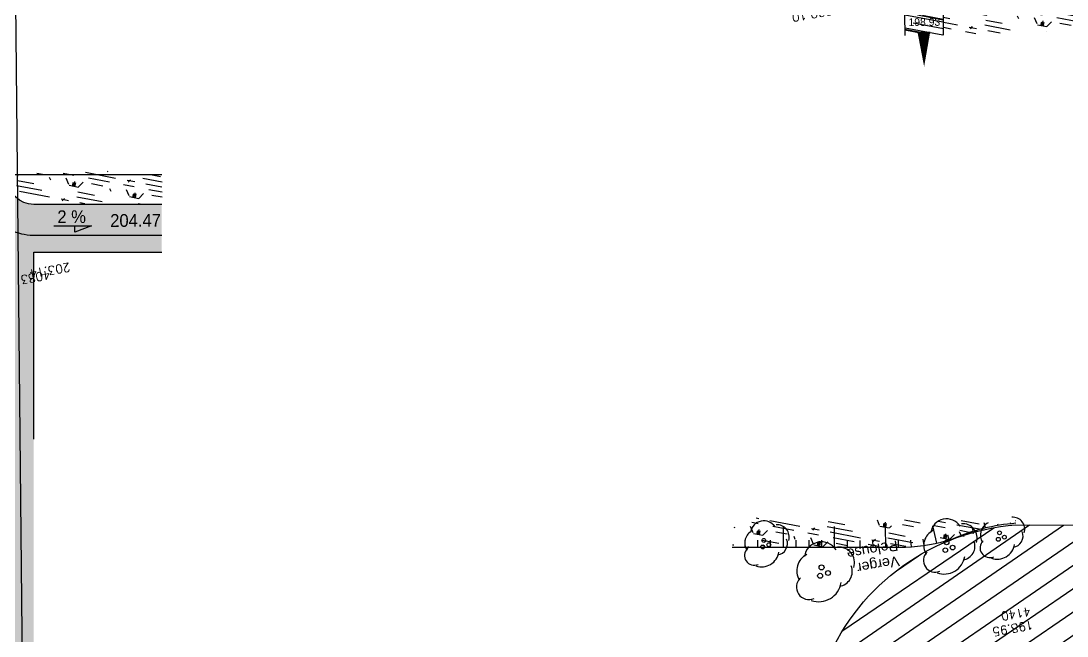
# Model space of a CAD drawing. Extents: x -2313930 to 3286427, y -3858277 to 2572692.
# Drawn here: x -1992 to 2095, y -1819 to 586 of the extents above; entities that cross this region are included whole.
import ezdxf
from ezdxf.enums import TextEntityAlignment as Align
from ezdxf.lldxf.tags import DXFTag

# ---------------------------------------------------------------- set-up
doc = ezdxf.new("R2010")
doc.units = 0
doc.layers.add('_GAZELEC-RESERVATION 2', color=132, linetype='Continuous', lineweight=18)
doc.layers.add('Fond topo - P', color=252, linetype='Continuous', lineweight=50)
for name, color, linetype in [('AEP_SSL', 252, 'Continuous'), ('Fond topo - ESPACE_BOISE', 252, 'Continuous'), ('Fond topo - VEG_TXT', 252, 'Continuous'), ('Fond topo - Z_500', 252, 'Continuous'), ('prlm-VRD', 2, 'Continuous'), ('SA - arbuste', 252, 'Continuous'), ('SA - bât C', 252, 'Continuous'), ('SA - béton balayé', 252, 'Continuous'), ('SA - clôture', 252, 'DIVISE2'), ('SA - couvre sol', 252, 'Continuous'), ('SA - EBC', 252, 'Continuous'), ('SA - emmarchements', 252, 'Continuous'), ('SA - limite revêtement', 252, 'Continuous'), ('SA - Talus', 252, 'Continuous')]:
    doc.layers.add(name, color=color, linetype=linetype)
for name, color, linetype, plot in [('Fond topo - N', 252, 'Continuous', False), ('Fond topo - NCACHE', 252, 'Continuous', False), ('Fond topo - ZCACHE', 252, 'Continuous', False)]:
    doc.layers.add(name, color=color, linetype=linetype, plot=plot)
doc.styles.add('2000_ARIAL', font='arial.ttf', dxfattribs={"height": 0.400000006})
doc.styles.add('Arial', font='arial.ttf')
doc.styles.add('SIMPLEX', font='simplex_.ttf', dxfattribs={"height": 1.25})
tags = doc.linetypes.add('DIVISE2', pattern=[15.874999761581421, 6.349999904632568, -3.174999952316284, 0, -3.174999952316284, 0, -3.174999952316284]).pattern_tags.tags
tags[14:15] = [DXFTag(74, 4), DXFTag(75, 0), DXFTag(340, '0'), DXFTag(46, 0.0), DXFTag(50, 0.0), DXFTag(44, 0.0), DXFTag(45, 0.0)]
tags[12:13] = [DXFTag(74, 4), DXFTag(75, 0), DXFTag(340, '0'), DXFTag(46, 0.0), DXFTag(50, 0.0), DXFTag(44, 0.0), DXFTag(45, 0.0)]
tags[10:11] = [DXFTag(74, 4), DXFTag(75, 0), DXFTag(340, '0'), DXFTag(46, 0.0), DXFTag(50, 0.0), DXFTag(44, 0.0), DXFTag(45, 0.0)]
tags[8:9] = [DXFTag(74, 4), DXFTag(75, 0), DXFTag(340, '0'), DXFTag(46, 0.0), DXFTag(50, 0.0), DXFTag(44, 0.0), DXFTag(45, 0.0)]
tags[6:7] = [DXFTag(74, 4), DXFTag(75, 0), DXFTag(340, '0'), DXFTag(46, 0.0), DXFTag(50, 0.0), DXFTag(44, 0.0), DXFTag(45, 0.0)]
tags[4:5] = [DXFTag(74, 4), DXFTag(75, 0), DXFTag(340, '0'), DXFTag(46, 0.0), DXFTag(50, 0.0), DXFTag(44, 0.0), DXFTag(45, 0.0)]
tags = doc.linetypes.add('L1', pattern=[1.0000000298023224, 0.6000000238418579, -0.4000000059604645]).pattern_tags.tags
tags[6:7] = [DXFTag(74, 4), DXFTag(75, 0), DXFTag(340, '0'), DXFTag(46, 0.0), DXFTag(50, 0.0), DXFTag(44, 0.0), DXFTag(45, 0.0)]
tags[4:5] = [DXFTag(74, 4), DXFTag(75, 0), DXFTag(340, '0'), DXFTag(46, 0.0), DXFTag(50, 0.0), DXFTag(44, 0.0), DXFTag(45, 0.0)]
pattern_1 = [(349.2763985886067, (-277130161.1279894, -473864756.7787022), (117.3825536141096, 28.65896207176165), [749.9999999999999, -99.99999999999999, 250, -49.99999999999999]), (349.2763985886067, (-277130091.1375459, -473864744.5890418), (-36.75306622226226, 74.64222748057564), [150, -16.5, 299.9999999999999, -37.49999999999999]), (349.2763985886067, (-277130128.6565508, -473864719.6726964), (261.6928111209335, -15.46358973923611), [399.9999999999999, -69.99999999999999, 200, -49.99999999999999])]
pattern_2 = [(349.2763985886067, (-277130161.1279894, -473864756.7787022), (22.32856350872324, 117.9043497231417), [37.5000005625, -202.5000030375]), (79.27639858860677, (-277130147.3110734, -473864759.3953308), (-235.8086994462835, 44.65712701744649), [15.000000225, -105.000001575]), (79.27639858860677, (-277130138.0997961, -473864761.1397498), (-235.8086994462835, 44.65712701744649), [15.000000225, -105.000001575]), (79.27639858860677, (-277130142.7054347, -473864760.2675403), (-235.8086994462835, 44.65712701744649), [18.75000028125, -101.25000151875]), (112.9664661186067, (-277130151.916716, -473864758.5231205), (-191.1515722884832, 280.4658259369293), [12.00000018, -420.7461593111922]), (45.58633105860677, (-277130133.4941673, -473864762.0119574), (22.32856353476547, 117.9043498154048), [12.00000018, -420.7461593111923]), (45.58633105860677, (-277130124.2828801, -473864763.7563783), (22.32856353476547, 117.9043498154048), [26.00000039, -406.6661590999923]), (112.9664661186067, (-277130161.1279894, -473864756.7787022), (-191.1515722884832, 280.4658259369293), [26.00000039, -406.6661590999922]), (349.2763985886067, (-277130073.3609553, -473864750.4999832), (22.32856350872324, 117.9043497231417), [44.42455106636825, -195.5754525336318]), (349.2763985886067, (-277130085.1249766, -473864728.4255323), (22.32856350872324, 117.9043497231417), [82.81008944215131, -56.09585564143782, 43.07431864611476, -58.01973967029608]), (349.2763985886067, (-277130096.7337571, -473864706.3804808), (22.32856350872324, 117.9043497231417), [119.4799495921992, -46.28746189431191, 29.47870124218051, -44.75389087130835]), (349.2763985886067, (-277130108.4191755, -473864684.3209158), (22.32856350872324, 117.9043497231417), [100.4611429069171, -139.5388606930829]), (349.2763985886067, (-277130104.5097786, -473864665.2146754), (22.32856350872324, 117.9043497231417), [65.56973938354608, -174.4302642164539])]

# ---------------------------------------------------------------- blocks, each defined once
blk = doc.blocks.new('MENSURA_TALSYM_7')
at = {"layer": 'SA - Talus'}
for p, q in [((1841197.442863146, 5171544.015693431), (1841197.358586635, 5171544.202307557)), ((1841197.905015815, 5171544.206281768), (1841197.891163058, 5171544.243298298)), ((1841198.378746938, 5171544.36593086), (1841198.372724043, 5171544.385967402)), ((1841196.994307066, 5171543.794998054), (1841196.944529085, 5171543.888258274)), ((1841195.682918208, 5171543.071897997), (1841195.410682279, 5171543.711316405)), ((1841196.135733057, 5171543.283692043), (1841196.044982421, 5171543.461252526)), ((1841196.561306368, 5171543.545159302), (1841196.479519706, 5171543.676666943)), ((1841193.758760255, 5171542.546982315), (1841193.596146281, 5171543.335577988)), ((1841194.738471573, 5171542.745724065), (1841194.670209351, 5171542.999709536)), ((1841195.216403254, 5171542.892282288), (1841195.13467763, 5171543.128921346)), ((1841189.827829874, 5171541.806856423), (1841189.679490882, 5171542.594709215)), ((1841191.793295064, 5171542.176919368), (1841191.64143278, 5171542.965828054)), ((1841192.776027659, 5171542.361950843), (1841192.724140995, 5171542.622239425)), ((1841193.267393957, 5171542.454466579), (1841193.214619808, 5171542.714729249)), ((1841194.250126552, 5171542.639498052), (1841194.195574481, 5171542.899708338)), ((1841190.319196171, 5171541.899372159), (1841190.270218459, 5171542.159500844)), ((1841190.810562469, 5171541.991887895), (1841190.761558913, 5171542.252153845)), ((1841191.301928766, 5171542.084403632), (1841191.252698875, 5171542.344768876)), ((1841192.284661362, 5171542.269435106), (1841192.233661223, 5171542.529749419)), ((1841188.353730981, 5171541.529309212), (1841188.304856647, 5171541.788888843)), ((1841188.845097278, 5171541.621824948), (1841188.796197099, 5171541.881541843)), ((1841189.336463576, 5171541.714340686), (1841189.287537553, 5171541.974194843))]:
    blk.add_line(p, q, dxfattribs=at)
blk = doc.blocks.new('PTOPO')
at = {"layer": 'Fond topo - NCACHE', "style": 'SIMPLEX'}
blk.add_attdef('MAT', text='', height=0.34, dxfattribs=at).set_placement((0.09999999986030161, -0.09999999962747097), align=Align.TOP_LEFT)
at = {"layer": 'Fond topo - ZCACHE', "style": 'SIMPLEX'}
blk.add_attdef('ALT', (0.09999999986030161, 0.09999999962747097), '', height=0.34, dxfattribs=at)
blk = doc.blocks.new('A$C1F970F0F')
at = {"layer": 'SA - béton balayé'}
h = blk.add_hatch(dxfattribs=at)
h.set_pattern_fill('BETON_BALAYE', color=256, scale=49.99999999999999, angle=-10.72360141139323, style=0, pattern_type=2)
h.set_pattern_definition(pattern_1)
edge = h.paths.add_edge_path()
edge.add_line((-3029.358420432381, 2725.663300409979), (-3176.503412120477, 2699.68824411886))
edge.add_line((-3176.503412120477, 2699.68824411886), (-3197.938926788104, 2817.762816654752))
edge.add_line((-3197.938926788104, 2817.762816654752), (-2585.414526747907, 2927.205998263748))
edge.add_line((-2585.414526747906, 2927.205998263748), (-2578.826355698741, 2888.03185968563))
edge.add_line((-2578.826355698741, 2888.03185968563), (-1904.134724859205, 2936.930201529326))
edge.add_line((-1904.134724859205, 2936.930201529326), (-556.7846852388789, 3176.476094804919))
edge.add_arc((-574.2892230096678, 3274.932131851878), 100.0000003678063, 280.0812987824421, 378.0302388281741)
edge.add_arc((1605.009413828708, 4000.887508871435), 2197.033974330638, 193.9407361550014, 198.4415558139132, ccw=False)
edge.add_line((-527.3118890800722, 3471.582166447442), (-688.4548001430187, 4457.417421807394))
edge.add_arc((-1789.293175567613, 4303.567778650573), 1111.537152553589, 7.955943186170549, 45.96465422619263)
edge.add_arc((19.33927830369248, 6251.945001042874), 1547.302139566071, 192.879059078743, 227.9674271135737, ccw=False)
edge.add_line((-1489.03695480859, 5907.060889278498), (-1560.044395075191, 6307.792480241876))
edge.add_line((-1560.044395075191, 6307.792480241875), (-1284.318385454477, 6356.528171834126))
edge.add_line((-1284.318385454477, 6356.528171834125), (-1215.319194815332, 5966.159823136683))
edge.add_arc((19.3392790080029, 6251.94500138343), 1267.302140410601, 193.0326782619799, 228.1653141634967)
edge.add_arc((-1789.293174348239, 4303.567779083163), 1391.537151259583, 7.955943178051314, 46.18746477798038, ccw=False)
edge.add_line((-411.1498586048565, 4496.172671736105), (-275.2797675438888, 3639.964293068523))
edge.add_arc((3153.449018752114, 4499.098145884332), 3534.726590138055, 194.066934089328, 205.9179933813439)
edge.add_arc((1360.60453142281, 3627.843744498979), 1541.393806160593, 205.917993299705, 223.4935397732298)
edge.add_arc((5328.644473156121, 7392.522830198402), 7011.142392459067, 223.4935397712739, 227.6166324867172)
edge.add_line((602.5175779411827, 2213.735113210599), (898.3231051051232, 2004.633868360899))
edge.add_line((898.3231051051231, 2004.633868360899), (847.6940603821262, 1728.843869632567))
edge.add_arc((1998.283496401869, 4025.384621252822), 2568.648569604794, 204.8031901930446, 243.3886814322684, ccw=False)
edge.add_arc((-512.7503180231788, 2859.286821588871), 199.9999996293523, 26.27723080957601, 100.08129874951)
edge.add_line((-547.7593932520969, 3056.198894580915), (-1889.254979973833, 2817.69386697183))
edge.add_line((-1889.254979973833, 2817.69386697183), (-1913.538162964921, 2815.933940840666))
edge.add_line((-1913.538162964921, 2815.933940840666), (-2036.659527240996, 1231.702232686619))
edge.add_line((-2036.659527240996, 1231.702232686619), (-2036.482519291774, 133.7400379066587))
edge.add_arc((-1936.482520511362, 133.7561594007732), 100.0000000799253, 180.0092369357546, 270.0092369145096)
edge.add_line((-1936.466399054336, 33.7561606747783), (-1436.448871649034, 33.83677102289278))
edge.add_line((-1436.448871649034, 33.83677102289275), (-1436.428442326689, -86.1632271734652))
edge.add_line((-1436.42844232669, -86.1632271734652), (-1936.447053287466, -86.24383772407744))
edge.add_arc((-1936.482520706155, 133.7561592480878), 219.9999998311147, 180.0092368832574, 270.00923697005237, ccw=False)
edge.add_line((-2156.482517686297, 133.7206921626651), (-2156.660235340263, 1236.084975973609))
edge.add_line((-2156.660235340263, 1236.084975973609), (-2034.581792946551, 2807.161291871891))
edge.add_line((-2034.581792946552, 2807.16129187189), (-3029.358420432381, 2725.663300409979))
h = blk.add_hatch(dxfattribs=at)
h.set_pattern_fill('BETON_BALAYE', color=256, scale=49.99999999999999, angle=-10.72360141139323, style=0, pattern_type=2)
h.set_pattern_definition(pattern_1)
edge = h.paths.add_edge_path()
edge.add_line((847.6940603821262, 1728.843869632567), (898.3231435302033, 2004.634077768478))
edge.add_line((898.3231435302033, 2004.634077768478), (1143.547512896615, 1887.824205350663))
edge.add_arc((4476.755824987884, 9877.66301907342), 8657.2398558123, 247.3550337200921, 251.1659104121369)
edge.add_line((1681.948853588895, 1683.954706367697), (2114.845544182086, 1578.014617527221))
edge.add_line((2114.845544182086, 1578.014617527221), (2515.75612138621, 1462.263694100857))
edge.add_line((2515.756121386211, 1462.263694100857), (2910.512600857043, 1321.392171708825))
edge.add_line((2910.512600857042, 1321.392171708825), (3516.952153602056, 1025.948174333774))
edge.add_line((3516.952153602057, 1025.948174333774), (3901.18493073026, 864.3683669144352))
edge.add_line((3901.18493073026, 864.3683669144351), (4241.50575886574, 689.604471750609))
edge.add_line((4241.50575886574, 689.604471750609), (4497.895798403801, 355.9948476230381))
edge.add_line((4497.895798403801, 355.994847623038), (4533.966147712257, 237.5404283702045))
edge.add_line((4533.966147712256, 237.5404283702045), (4447.604671371961, 174.518334859205))
edge.add_line((4447.604671371962, 174.518334859205), (4252.599676299415, 32.25277447435795))
edge.add_line((4252.599676299415, 32.25277447435792), (4156.386231026273, 172.6365710435619))
edge.add_line((4156.386231026273, 172.6365710435621), (4040.701065253342, 314.6279718482957))
edge.add_arc((2593.341206284507, -915.257701528077), 1899.333917701345, 40.3560274261332, 48.35494902153538)
edge.add_arc((3119.873794743065, -323.1481797241233), 1106.976515683048, 48.35494958933642, 58.83868760046816)
edge.add_arc((1167.260114931724, -3661.781614552744), 4974.593107277497, 59.49169731789545, 62.50643056691179)
edge.add_arc((-2920.322800602558, -11460.20645120262), 13779.33748696329, 62.39912395488075, 64.37236637248444)
edge.add_arc((1655.842150793314, -1920.823136313695), 3199.114441546418, 64.37236634929735, 68.46827945017714)
edge.add_arc((976.9509503048961, -3641.494662512886), 5048.872199517636, 68.46827948602746, 70.96729572643876)
edge.add_line((2623.427559794691, 1131.368761205476), (2431.022144464181, 1192.66281336526))
edge.add_line((2431.022144464181, 1192.66281336526), (1971.332810029389, 1322.799841070266))
edge.add_arc((1942.135028901925, 1227.157331528015), 100.0000002715342, 73.02359818588538, 148.1771649215559)
edge.add_line((1857.166767790674, 1279.88677928664), (1629.491566616614, 913.0108329463187))
edge.add_arc((1714.459827979506, 860.2813851400383), 100.0000005249397, 148.1771649743808, 180.4836279277611)
edge.add_line((1614.463389873035, 859.4373051895686), (1615.851753593793, 694.9607727230351))
edge.add_line((1615.851753593793, 694.9607727230351), (1465.851753458937, 694.3277211018518))
edge.add_line((1465.851753458937, 694.3277211018518), (1464.468733616605, 858.1711849032274))
edge.add_arc((1714.459829404081, 860.2813851546173), 250.0000018362474, 148.1771651838876, 180.4836280127426, ccw=False)
edge.add_line((1502.039175040556, 992.1050041879063), (1716.403353701119, 1337.5315612539))
edge.add_arc((1673.919223351382, 1363.896285094222), 49.99999994749897, 328.177164835115, 432.2428484475834)
edge.add_arc((3542.147321807592, 7380.693577605962), 6250.170695921803, 249.6004148205551, 252.7543820270024, ccw=False)
edge.add_line((1363.554939353563, 1522.505379938917), (1104.398892733353, 1617.71836989428))
edge.add_arc((1990.420094553901, 4016.529160534171), 2557.210742071507, 243.4573258881201, 249.7278614161875, ccw=False)
at = {"layer": 'SA - couvre sol'}
h = blk.add_hatch(dxfattribs=at)
h.set_pattern_fill('PELOUSE6', color=256, scale=20.0000003, angle=-10.72360141139323, style=0, pattern_type=2)
h.set_pattern_definition(pattern_2)
edge = h.paths.add_edge_path()
edge.add_line((1615.851753593793, 694.9607727230351), (1614.463389838377, 859.4373050065569))
edge.add_arc((1714.459830512557, 860.2813843759698), 100.000003087434, 148.1771654366792, 180.4836275824338, ccw=False)
edge.add_line((1629.491566507779, 913.0108328721421), (1857.16676764718, 1279.886779029451))
edge.add_arc((1942.135029055825, 1227.157331214506), 100.000000568384, 79.2764015901547, 148.1771649839853, ccw=False)
edge.add_line((1960.74215999076, 1325.410956033792), (2431.022144464181, 1192.66281336526))
edge.add_arc((1225.869913482202, -2931.164758576932), 4296.31769576593, 65.03011753986442, 73.7094635579187, ccw=False)
edge.add_line((3039.525209584287, 963.5753110377432), (3252.565944742316, 859.111148292679))
edge.add_line((3252.565944742316, 859.111148292679), (3463.776332122894, 750.994138549633))
edge.add_line((3463.776332122894, 750.9941385496331), (3526.869145140535, 717.5495769190678))
edge.add_line((3526.869145140535, 717.5495769190678), (3489.772737486232, 694.0244586629102))
edge.add_line((3489.772737486233, 694.0244586629102), (1615.851753593793, 694.9607727230352))
h = blk.add_hatch(dxfattribs=at)
h.set_pattern_fill('PELOUSE6', color=256, scale=20.0000003, angle=-10.72360141139323, style=0, pattern_type=2)
h.set_pattern_definition(pattern_2)
edge = h.paths.add_edge_path()
edge.add_line((-1436.436374638143, -152.4417941906166), (-1436.428442326689, -86.1632271734652))
edge.add_line((-1436.42844232669, -86.1632271734652), (-1916.485773051513, -86.24061968725961))
edge.add_arc((-1932.866595032755, 136.795712090556), 223.6370645078426, 180.7878452576029, 274.20052574188594, ccw=False)
edge.add_line((-2156.482517680704, 133.7206889388272), (-2362.355349701576, 66.64445949375352))
edge.add_line((-2362.355349701576, 66.64445949375352), (-2349.271153305335, -1324.947472110108))
edge.add_line((-2349.271153305336, -1324.947472110108), (-2354.380672043289, -2128.62168543707))
edge.add_line((-2354.380672043289, -2128.62168543707), (-2353.485062038216, -2433.083717565489))
edge.add_line((-2353.485062038216, -2433.083717565489), (-2339.201980545698, -2630.06166699402))
edge.add_line((-2339.201980545698, -2630.06166699402), (-2041.839570230338, -3142.766350140962))
edge.add_line((-2041.839570230338, -3142.766350140962), (-2075.612496095913, -3643.213903501302))
edge.add_line((-2075.612496095913, -3643.213903501302), (-1546.020657386706, -3654.648744429584))
edge.add_line((-1546.020657386706, -3654.648744429584), (-979.1873878731271, -3664.755483349756))
edge.add_line((-979.1873878731271, -3664.755483349757), (-84.42998084004125, -3685.046773148744))
edge.add_line((-84.42998084004125, -3685.046773148744), (682.4529685832379, -3679.181903590445))
edge.add_line((682.4529685832379, -3679.181903590445), (791.9504749759282, -3679.181916322464))
edge.add_line((791.950474975928, -3679.181916322464), (791.9505814285395, -2763.73740140675))
edge.add_line((791.9505814285394, -2763.737401406749), (64.04726941291017, -2763.737316701473))
edge.add_line((64.04726941291017, -2763.737316701473), (63.95559276011527, -3125.546422612931))
edge.add_line((63.95559276011534, -3125.546422612931), (-571.0495579194114, -3125.546177910269))
edge.add_line((-571.0495579194115, -3125.546177910269), (-571.049393990074, -2552.441832430416))
edge.add_line((-571.049393990074, -2552.441832430416), (-751.0493939751154, -2552.441811556947))
edge.add_line((-751.0493939751154, -2552.441811556947), (-751.062315677529, -3052.459439947377))
edge.add_line((-751.062315677529, -3052.459439947377), (-1436.052058012675, -3052.449165683654))
edge.add_line((-1436.052058012675, -3052.449165683654), (-1936.049464888544, -2552.441673598721))
edge.add_line((-1936.049464888543, -2552.441673598721), (-1936.13813454332, -2002.433597755778))
edge.add_line((-1936.13813454332, -2002.433597755778), (-1936.31843997824, -884.0174126415334))
edge.add_line((-1936.31843997824, -884.0174126415334), (-1936.436368014047, -152.5224017608319))
edge.add_line((-1936.436368014047, -152.5224017608321), (-1436.436374638143, -152.4417941906166))
edge = h.paths.add_edge_path(flags=16)
edge.add_line((-2084.078473349013, -714.9903560899397), (-2083.952648206798, -530.4618468112326))
h = blk.add_hatch(dxfattribs=at)
h.set_pattern_fill('PELOUSE6', color=256, scale=20.0000003, angle=-10.72360141139323, style=0, pattern_type=2)
h.set_pattern_definition(pattern_2)
edge = h.paths.add_edge_path()
edge.add_line((-1436.485980627572, 150.9094297133923), (-2036.485271620402, 150.8127445477839))
edge.add_arc((-1935.684869109216, 135.6827392505998), 101.9295747401602, 171.463706083994, 269.5606887767423)
edge.add_line((-1936.466399054336, 33.7561606747783), (-1436.448871649034, 33.83677102289278))
edge.add_line((-1436.448871649034, 33.83677102289275), (-1436.485980627572, 150.9094297133923))
h = blk.add_hatch(dxfattribs=at)
h.set_pattern_fill('PELOUSE6', color=256, scale=20.0000003, angle=-10.72360141139323, style=0, pattern_type=2)
h.set_pattern_definition(pattern_2)
edge = h.paths.add_edge_path()
edge.add_line((791.9507627983045, -1205.507075425443), (1900.054332706246, -1205.507204414289))
edge.add_line((1900.054332706245, -1205.507204414289), (1900.708697991695, -1219.149067345796))
edge.add_line((1900.708697991695, -1219.149067345796), (1900.317429613576, -1219.179922581705))
edge.add_arc((1959.190648024602, -1965.735603404556), 748.87344752965, 94.50900118843302, 113.8499518219038)
edge.add_arc((1438.382639983987, -592.3375994820651), 722.1644510866784, 272.4468123683873, 287.57050515488925, ccw=False)
edge.add_arc((1468.887634603185, -1306.223534471003), 7.627060269302691, 269.93935479502755, 272.4468277671434, ccw=False)
edge.add_line((1468.879561677903, -1313.850590467736), (791.9426795871188, -1313.134212515868))
edge.add_line((791.9426795871188, -1313.134212515868), (791.9507627983045, -1205.507075425443))
at = {"layer": 'SA - EBC'}
h = blk.add_hatch(dxfattribs=at)
h.set_pattern_fill('_USER', color=256, scale=74.99999999999999, angle=-325.7236014113932, style=0, pattern_type=0)
h.set_pattern_definition([(34.27639858860678, (-277130161.1279894, -473864756.7787022), (-42.238928459823, 61.97477650275113), [])])
edge = h.paths.add_edge_path()
edge.add_line((5801.470568619522, -3162.013069131843), (4083.559282644929, -3271.123614088357))
edge.add_line((4083.559282644929, -3271.123614088356), (4014.481307725509, -3717.332461968055))
edge.add_line((4014.48130772551, -3717.332461968055), (3135.517961824245, -3810.19300101904))
edge.add_line((3135.517961824245, -3810.19300101904), (2274.245008604417, -3693.648081323564))
edge.add_line((2274.245008604417, -3693.648081323564), (1554.636776175834, -3420.099318784944))
edge.add_arc((2508.775769578408, -2315.674454232369), 1459.498372788833, 157.1868533427094, 229.1754823893534, ccw=False)
edge.add_arc((1966.013830892235, -2087.371785851423), 870.6752834691503, 94.3015183869224, 157.1868533106914, ccw=False)
edge.add_line((1900.708697991695, -1219.149067345796), (2859.239020416566, -1223.495634912559))
edge.add_arc((3100.860739749298, 1265.329539486049), 2500.526305395239, 264.4549516394795, 302.9422754293212)
edge.add_arc((4209.331858878893, -445.3369775435177), 462.1229708170858, 302.9422754305585, 376.8336969250394)
edge.add_arc((2214.122706379954, -1049.006753214115), 2546.655714682971, 16.8336969158998, 38.14703645440247)
edge.add_arc((3041.32627014761, -399.2990096244524), 1494.806919462396, 38.14703657403813, 72.97328584086019)
edge.add_line((3479.031970107599, 1029.988031775616), (2182.437305702805, 1414.38613606858))
edge.add_line((2182.437305702805, 1414.38613606858), (1056.590900019184, 1822.819186472099))
edge.add_arc((1766.412018482452, 3779.442320525911), 2081.398594438606, 212.7495497786225, 250.0603089288685, ccw=False)
edge.add_line((15.86575126143373, 2653.472571668582), (-104.0907319930869, 3091.26353710603))
edge.add_line((-104.0907319930869, 3091.26353710603), (-169.6986146466322, 3639.54836895815))
edge.add_line((-169.6986146466322, 3639.548368958149), (-35.58090533515337, 6158.014854826562))
edge.add_arc((-194.3533792400212, 7143.826589584332), 998.5156357593988, 279.1493507374978, 373.962283499627)
edge.add_arc((2392.201579171132, 7786.918955579627), 1666.786287877102, 172.6269749467245, 193.9622835974407, ccw=False)
edge.add_arc((-45.50651600643437, 8102.354993671941), 791.2455775503726, -7.373025019439765, 16.43829965925021)
edge.add_line((713.3969204091394, 8326.263765657093), (486.7428317772967, 9142.81155059313))
edge.add_line((486.7428317772967, 9142.811550593131), (1338.845530021721, 9564.23852196786))
edge.add_line((1338.845530021721, 9564.23852196786), (1632.623584095551, 8945.24637913095))
edge.add_line((1632.623584095551, 8945.246379130947), (1394.029444699765, 8829.874494032001))
edge.add_line((1394.029444699765, 8829.874494032001), (1731.997733793977, 8131.230781666551))
edge.add_arc((1233.216649704336, 7889.945865525577), 554.0766919865823, -19.640967550384175, 25.815335324856676, ccw=False)
edge.add_line((1755.055695752756, 7703.706797235046), (1558.214479468655, 6807.520788570679))
edge.add_line((1558.214479468655, 6807.52078857068), (1570.021725572625, 6609.158708993335))
edge.add_line((1570.021725572625, 6609.158708993335), (1852.913141606868, 5734.125706863067))
edge.add_line((1852.913141606869, 5734.125706863067), (2726.748207475315, 4020.986816292172))
edge.add_line((2726.748207475315, 4020.986816292172), (3802.352916265851, 4004.947770972833))
edge.add_arc((8355.58168857983, 5950.706307988518), 4951.552134169374, 203.138762427905, 230.8301436200186)
edge.add_arc((13583.66465597079, 12367.85935474512), 13228.79229856088, 230.8301435441083, 233.1638398044412)
edge.add_line((5652.622255943647, 1780.153648245416), (4998.697813068342, 1820.441475819727))
edge.add_line((4998.697813068342, 1820.441475819727), (4863.841220233488, 767.0816613875431))
edge.add_line((4863.841220233488, 767.0816613875434), (5595.355488733695, 631.185878681516))
edge.add_line((5595.355488733695, 631.1858786815158), (5852.747939948536, -2020.707044821664))
edge.add_line((5852.747939948536, -2020.707044821665), (5881.394298709887, -2966.563612924887))
edge.add_line((5881.394298709887, -2966.563612924887), (5801.470568619523, -3162.013069131842))
at = {"layer": 'AEP_SSL', "elevation": 9.999999999999998e-08, "flags": 128}
blk.add_lwpolyline([(-2009.46431272992, 953.3121996921549), (-1974.130445357614, -2549.104167440536), (-1760.191604675106, -3033.974676226209), (-1600.127185498399, -3169.916464212493), (-1007.958216168089, -3359.143878629571), (-742.7402135561805, -3373.227271705965), (185.7644486929067, -3466.149391532337), (1457.680139553027, -3407.246855666408), (3098.737656271729, -3442.411852942929), (4165.909978031491, -3426.731274088185), (4366.116630586753, -3387.312489108264), (5044.428961021786, -3091.927656257742), (5412.289028469191, -2796.609514369696), (5536.700633028197, -2598.110987192279), (5703.441363650248, 1048.232751273365), (5867.406317671058, 3278.047774201862), (6182.748241543506, 4434.064793799239), (6284.146511390897, 4550.427419959863), (6475.981668657886, 4711.41474985716), (8025.350887839351, 5692.826034684554), (8693.398131395103, 6258.370148193826), (10978.7345952306, 10130.53863316135)], dxfattribs=at)
at = {"layer": 'Fond topo - ESPACE_BOISE', "linetype": 'L1', "ltscale": 2, "flags": 128}
blk.add_lwpolyline([(5801.470568619522, -3162.013069131843), (4083.559282644929, -3271.123614088356), (4014.48130772551, -3717.332461968055), (3135.517961824245, -3810.19300101904), (2274.245008604417, -3693.648081323564), (1554.636776175834, -3420.099318784944, -0.3248648439675891), (1163.447808694293, -1749.787382690587, -0.2814891279475962), (1900.708697991695, -1219.149067345796), (2859.239020416566, -1223.495634912559, 0.1695292870025676), (4460.631470672048, -833.159289007697, 0.3340686001642133), (4651.652558133293, -311.5085830883972, 0.09326601102169153), (4216.884593398947, 524.0158635944096, 0.153138720952933), (3479.031970107599, 1029.988031775616), (2182.437305702805, 1414.38613606858), (1056.590900019184, 1822.819186472099, -0.1642525569996709), (15.86575126143373, 2653.472571668582), (-104.0907319930869, 3091.26353710603), (-169.6986146466322, 3639.548368958149), (-35.58090533515337, 6158.014854826562, 0.4390366150430304), (774.660880078399, 7384.751557306568, -0.09336270405047195), (739.1967976091219, 8000.81547627212, 0.104271961321091), (713.3969204091394, 8326.263765657093), (486.7428317772967, 9142.811550593131), (1338.845530021721, 9564.23852196786), (1632.623584095551, 8945.246379130947), (1394.029444699765, 8829.874494032001), (1731.997733793977, 8131.23078166655, -0.2009829630843761), (1755.055695752756, 7703.706797235046), (1558.214479468655, 6807.52078857068), (1570.021725572625, 6609.158708993335), (1852.913141606869, 5734.125706863067), (2726.748207475315, 4020.986816292172), (3802.352916265851, 4004.947770972833, 0.121417881002313), (5228.074839294609, 2111.882341611708, 0.01018302282179253), (5652.622255943647, 1780.153648245416), (4998.697813068342, 1820.441475819727), (4863.841220233488, 767.0816613875434), (5595.355488733695, 631.1858786815158), (5852.747939948536, -2020.707044821665), (5881.394298709887, -2966.563612924887)], format="xyb", close=True, dxfattribs=at)
at = {"layer": 'SA - arbuste'}
for centre in [(1836.028339249394, -1249.993002891529), (1855.321316223834, -1266.967494748494), (911.3972803628408, -1305.124149290273), (915.7405403009873, -1279.764379494104), (935.033517258098, -1296.738871442575), (1831.685079334124, -1275.352772692031)]:
    blk.add_circle(centre, 7.5, dxfattribs=at)
at = {"layer": 'SA - arbuste', "ltscale": 1.200000047683716}
for centre in [(1629.851548742365, -1287.534194503203), (1653.003121055405, -1307.903584853604), (1624.639636816589, -1317.965918258607)]:
    blk.add_circle(centre, 9, dxfattribs=at)
at = {"layer": 'SA - arbuste', "ltscale": 1.299999952316284}
for centre in [(1141.180124156063, -1385.149220734989), (1135.533886276678, -1418.116921382836), (1166.260994218814, -1407.216060157761)]:
    blk.add_circle(centre, 9.749999999999998, dxfattribs=at)
at = {"layer": 'SA - arbuste', "ltscale": 0.800000011920929}
for centre, radius, start, end in [((915.6006684107557, -1255.269971470657), 52.09335999999999, 32.9049446683259, 171.1222226947237), ((967.6082051069343, -1265.984520988002), 47.1596, 342.9842594908044, 94.63470461757107), ((1629.683702468127, -1258.14090500664), 62.512032, 32.9049446683259, 171.1222224813845), ((1692.092746536953, -1270.998364301081), 56.59152, 342.9842593284572, 94.63470456241697), ((1815.392176330356, -1259.806446438427), 53.97568, 116.3248627154267, 211.8320556568809), ((1887.896004095547, -1236.213144298255), 47.1596, 342.9842592756738, 94.63470461757107), ((895.1043773417434, -1289.577823128175), 53.97568, 116.3248627154267, 211.8320555073776), ((1605.088153209574, -1299.310326867555), 64.770816, 116.3248625443805, 211.8320554398716), ((1883.729523727982, -1262.466931696017), 44.59584, 277.883133562608, 22.28760127864609), ((963.4417247795751, -1292.238308298591), 44.59584, 277.8831336434853, 22.28760147896251), ((1140.998290721707, -1353.306490270938), 67.72136799999998, 32.90494453679299, 171.1222224813845), ((1208.608088450862, -1367.235404591184), 61.30748, 342.9842595967367, 94.63470461757107), ((1687.092970108491, -1302.502909161827), 53.515008, 277.8831336295787, 22.28760173052062), ((1798.288068772378, -1309.039414999688), 37.90984, 133.2696686351559, 293.7521367712873), ((1827.327076413894, -1284.802922197627), 68.40896, 251.0377365927819, 350.7437823991756), ((878.0002698010942, -1338.81079159793), 37.90984, 133.2696686351559, 293.7521365895177), ((907.0392774426107, -1314.574298795869), 68.40896, 251.0377365793105, 350.7437825594993), ((1114.353112342389, -1397.906697370809), 70.16838399999999, 116.3248625351638, 211.8320554398716), ((1584.563224159547, -1358.389889087897), 45.49180799999999, 133.2696687023551, 293.7521366013054), ((1619.410033328257, -1329.306097706256), 82.09075199999998, 251.0377365388965, 350.7437825057393), ((1203.19166397185, -1401.365328227009), 57.97459199999999, 277.8831336682042, 22.28760172363472), ((1092.117772537674, -1461.909556466445), 49.28279199999999, 133.269668435687, 293.7521368156883), ((1129.868482467208, -1430.402115747095), 88.931648, 251.0377366265051, 350.7437826127198)]:
    blk.add_arc(centre, radius, start, end, dxfattribs=at)
at = {"layer": 'SA - bât C', "elevation": 9.999999999999998e-08, "flags": 128}
blk.add_lwpolyline([(1540.735943340062, 708.3640249015226, 49.99999999999999, 0, 0), (1541.886916634745, 572.0106389165651, 0, 0, 0)], format="xyseb", dxfattribs=at)
at = {"layer": 'SA - clôture', "ltscale": 0.1000000014901161, "elevation": 9.999999999999998e-08, "flags": 128}
for points in [[(-2035.931134347619, 1160.818575392828), (-2036.485271620402, 150.8127445477839), (-1436.485279463438, 150.9094298201173)], [(-1936.318440092622, -884.017412619872), (-1936.436368014047, -152.5224017608321), (-1436.436374638143, -152.4417941906166)]]:
    blk.add_lwpolyline(points, dxfattribs=at)
at = {"layer": 'SA - emmarchements', "elevation": 9.999999999999998e-08, "flags": 128}
blk.add_lwpolyline([(-1857.75415880428, -50.33943204616406), (-1711.309864744871, -49.80213262194655), (-1775.945174216452, -74.97871370020476), (-1776.036674897529, -50.03961313891892)], dxfattribs=at)
at = {"layer": 'SA - limite revêtement', "elevation": 9.999999999999998e-08, "flags": 128}
for points in [[(-1436.448871649034, 33.83677102289275), (-1936.466399054336, 33.7561606747783, -0.4142135620469812), (-2036.482519291774, 133.7400379066588), (-2036.659527327642, 1231.70223222909), (-1913.538162964921, 2815.933940840666), (-1889.254979973833, 2817.69386697183), (-547.7593932520969, 3056.198894580915, -0.3336449630277845), (-333.4178316771334, 2947.829800860764, 0.1988934486659822), (1104.398889199973, 1617.718371132152)], [(1716.403353701119, 1337.5315612539), (1502.039175040556, 992.1050041879063, 0.1419047010598412), (1464.468733616605, 858.1711849032274), (1465.857097250717, 693.6946519791649)], [(1971.332810029388, 1322.799841070266, 0.3402017025442172), (1857.166767790674, 1279.88677928664), (1629.491566525108, 913.0108329636478, 0.1419047005215849), (1614.463389873035, 859.4373051895686), (1615.851753593793, 694.9607727230351)]]:
    blk.add_lwpolyline(points, format="xyb", dxfattribs=at)
at = {"layer": 'SA - limite revêtement', "flags": 128}
blk.add_lwpolyline([(-3696.960322489261, 2607.813573879973), (-3596.519328671287, 2625.544116060807), (-3029.358420432381, 2725.663300409979), (-2034.581792946552, 2807.16129187189), (-2156.660235340263, 1236.084975973609), (-2156.482517686297, 133.7206921626651, 0.431768597524278), (-1916.485773051513, -86.2406196872596), (-1436.42844232669, -86.1632271734652)], format="xyb", dxfattribs=at)
at = {"layer": 'SA - Talus', "elevation": 9.999999999999998e-08, "flags": 128}
blk.add_lwpolyline([(791.9507511205945, -1305.507075401728), (1468.887633194049, -1306.223453445103, 0.06593925740225026), (1653.689743386479, -1273.664553503417, -0.08445175777296283), (1899.71781644079, -1211.576387384144)], format="xyb", dxfattribs=at)
at = {"layer": 'Fond topo - P', "ltscale": 2}
ref = blk.add_blockref('PTOPO', (1188.731993531565, 820.0053274871184), dxfattribs=dict(at, xscale=99.99999999999994, yscale=99.99999999999994, zscale=99.99999999999994, rotation=190.0656205306617))
ref.add_attrib('MAT', '4256', dxfattribs={"layer": 'Fond topo - N', "color": 0, "ltscale": 2, "height": 33.99999999999999, "rotation": 190.0656204987762, "style": 'SIMPLEX'}).set_placement((1177.138151722542, 828.1036502331451), align=Align.TOP_LEFT)
ref.add_attrib('ALT', '200.10', (1180.633670808415, 808.4114856737629), dxfattribs={"layer": 'Fond topo - Z_500', "color": 0, "ltscale": 2, "height": 33.99999999999999, "rotation": 190.0656204987762, "style": 'SIMPLEX'})
ref = blk.add_blockref('PTOPO', (-1857.038790635201, -265.8923247212117), dxfattribs=dict(at, xscale=99.99999999999994, yscale=99.99999999999994, zscale=99.99999999999994, rotation=190.0656205306617))
ref.add_attrib('MAT', '4083', dxfattribs={"layer": 'Fond topo - N', "color": 0, "ltscale": 2, "height": 33.99999999999999, "rotation": 190.0656204987762, "style": 'SIMPLEX'}).set_placement((-1868.632632593265, -257.794002136535), align=Align.TOP_LEFT)
ref.add_attrib('ALT', '203.14', (-1797.384927396541, -194.2911955071978), dxfattribs={"layer": 'Fond topo - Z_500', "color": 0, "ltscale": 2, "height": 33.99999999999999, "rotation": 190.0656204987762, "style": 'SIMPLEX'})
ref = blk.add_blockref('PTOPO', (1972.49082954564, -1581.64286944776), dxfattribs=dict(at, xscale=99.99999999999994, yscale=99.99999999999994, zscale=99.99999999999994, rotation=190.0656205306617))
ref.add_attrib('MAT', '4140', dxfattribs={"layer": 'Fond topo - N', "color": 0, "ltscale": 2, "height": 33.99999999999999, "rotation": 190.0656204987762, "style": 'SIMPLEX'}).set_placement((1960.896987696411, -1573.544546788907), align=Align.TOP_LEFT)
ref.add_attrib('ALT', '198.95', (1964.39250680516, -1593.236711352621), dxfattribs={"layer": 'Fond topo - Z_500', "color": 0, "ltscale": 2, "height": 33.99999999999999, "rotation": 190.0656204987762, "style": 'SIMPLEX'})
at = {"layer": 'SA - Talus', "xscale": 99.99999999999999, "yscale": 99.99999999999999, "zscale": 99.99999999999999, "rotation": 349.2763985886067}
blk.add_blockref('MENSURA_TALSYM_7', (-277130161.1279894, -473864756.7787022), dxfattribs=at)
at = {"layer": 'Fond topo - VEG_TXT', "style": '2000_ARIAL'}
for s, p in [('Pelouse', (1436.014558715702, -1279.359267881535)), ('Verger', (1441.650330038956, -1340.125091262293))]:
    blk.add_text(s, height=39.99999999999999, rotation=190.0656205035111, dxfattribs=at).set_placement(p)
at = {"layer": 'SA - bât C', "style": 'Arial'}
for s, height, rotation, width, p in [('198.93', 30.3030599, 0.483628199933017, 0.9545000195503235, (1481.054400180035, 730.7955303333822)), ('2 %', 49.99999999999999, 0.1866534379695346, 0.9273999929428101, (-1844.084074330552, -39.62438638886675)), ('204.47', 49.99999999999999, 0.1929802906801239, 0.9273999929428101, (-1637.624317802625, -54.34171344917985))]:
    blk.add_text(s, height=height, rotation=rotation, dxfattribs=dict(at, width=width)).set_placement(p)

msp = doc.modelspace()

# ---------------------------------------------------------------- linework, layer by layer
at = {"layer": '_GAZELEC-RESERVATION 2'}
msp.add_circle((486248.4803309143, -227485.9628347494), 2800178.148749841, dxfattribs=at)

# ---------------------------------------------------------------- block references
at = {"layer": 'prlm-VRD'}
msp.add_blockref('A$C1F970F0F', (-5.729869075061288, -165.0016201740946), dxfattribs=at)

doc.saveas('drawing.dxf')
